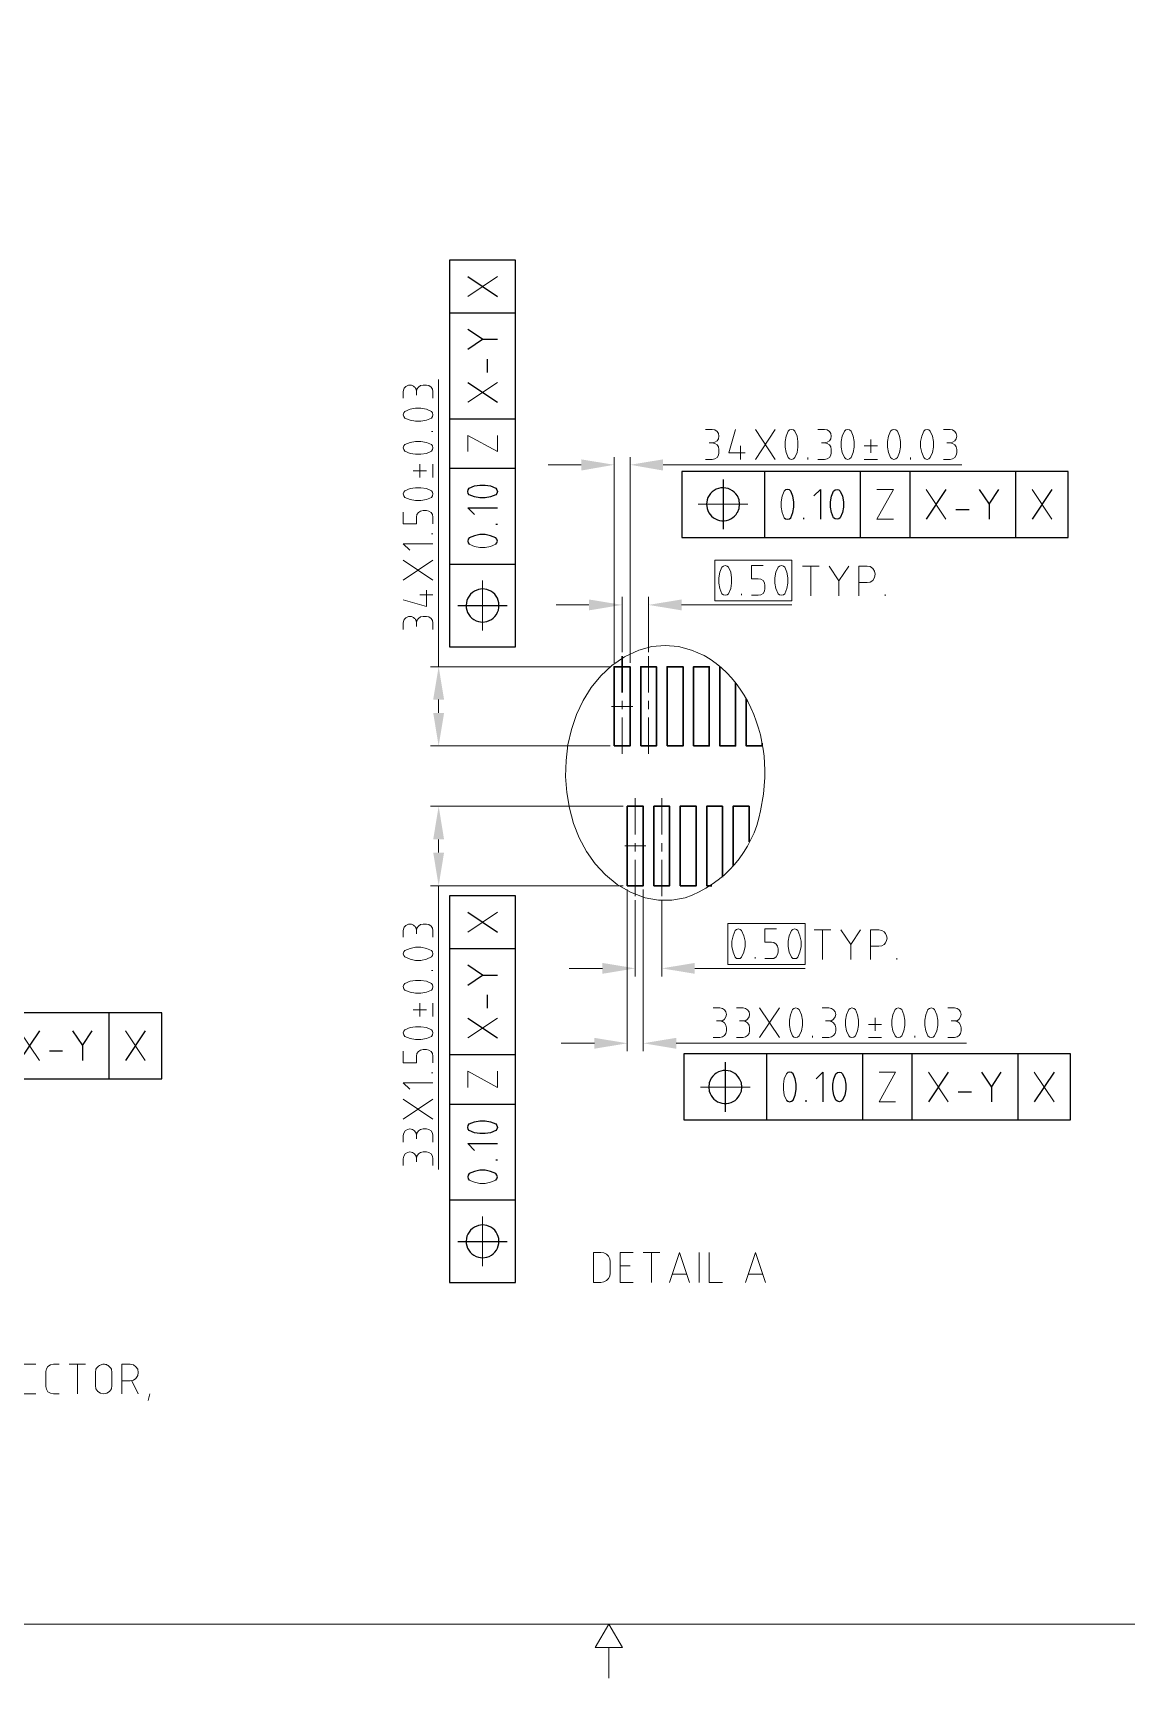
# Model space of a CAD drawing. Header units: inches. Extents: x 0 to 16.2, y 0 to 11.4.
# Drawn here: x 6.374 to 9.561, y 0.112 to 4.906 of the extents above; entities that cross this region are included whole.
import ezdxf

# ---------------------------------------------------------------- set-up
doc = ezdxf.new("R2010")
doc.units = ezdxf.units.IN
doc.header["$MEASUREMENT"] = 0
for name, color, linetype, lineweight in [('Color-7-Line_Weight-20', 7, 'Continuous', 20), ('Color-7-Line_Weight-25', 7, 'Continuous', 25), ('Color-7-Line_Weight-30', 7, 'Continuous', 30)]:
    doc.layers.add(name, color=color, linetype=linetype, lineweight=lineweight)
doc.layers.add('P2C-Hatch', color=7, linetype='Continuous')

msp = doc.modelspace()

# ---------------------------------------------------------------- hatches: boundary and pattern name
at = {"layer": 'P2C-Hatch', "transparency": 33554636}
for points in [[(7.9725, 3.6633), (7.9725, 3.6308), (8.0683, 3.6475)], [(8.2108, 3.6633), (8.2108, 3.6308), (8.115, 3.6475)], [(7.995, 3.255), (7.995, 3.2233), (8.0917, 3.2392)], [(8.265, 3.255), (8.265, 3.2233), (8.1683, 3.2392)], [(7.5408, 2.9633), (7.5725, 2.9633), (7.5567, 3.0592)], [(7.5408, 2.9242), (7.5725, 2.9242), (7.5567, 2.8283)], [(7.5408, 2.5558), (7.5725, 2.5558), (7.5567, 2.6525)], [(7.5408, 2.5175), (7.5725, 2.5175), (7.5567, 2.4208)], [(8.0342, 2.1958), (8.0342, 2.1642), (8.13, 2.18)], [(8.3033, 2.1958), (8.3033, 2.1642), (8.2075, 2.18)], [(8.0108, 1.9775), (8.0108, 1.9458), (8.1067, 1.9617)], [(8.2492, 1.9775), (8.2492, 1.9458), (8.1533, 1.9617)]]:
    msp.add_hatch(color=256, dxfattribs=at).paths.add_polyline_path(points)

# ---------------------------------------------------------------- linework, layer by layer
at = {"layer": 'Color-7-Line_Weight-20', "linetype": 'Continuous'}
for p, q in [((7.6417, 4.1383), (7.7283, 4.1958)), ((7.5567, 3.0592), (7.5567, 3.8958)), ((7.6417, 3.83), (7.7283, 3.8875)), ((7.54, 3.745), (7.5358, 3.745)), ((8.48, 3.75), (8.5375, 3.6633)), ((8.5375, 3.75), (8.48, 3.6633)), ((8.4367, 3.7025), (8.4367, 3.6633)), ((8.7975, 3.7025), (8.8358, 3.7025)), ((8.8167, 3.6825), (8.8167, 3.7217)), ((7.5017, 3.61), (7.5017, 3.6492)), ((7.54, 3.61), (7.54, 3.6492)), ((7.9725, 3.6475), (7.8758, 3.6475)), ((8.0683, 3.0708), (8.0683, 3.67)), ((8.115, 3.0708), (8.115, 3.67)), ((8.2108, 3.6475), (9.0825, 3.6475)), ((8.6333, 3.6633), (8.6333, 3.6683)), ((8.7975, 3.6633), (8.8358, 3.6633)), ((8.9325, 3.6633), (8.9325, 3.6683)), ((7.5208, 3.63), (7.4825, 3.63)), ((8.9783, 3.5758), (9.0358, 3.4892)), ((9.2867, 3.5758), (9.3442, 3.4892)), ((8.3133, 3.5325), (8.4583, 3.5325)), ((7.54, 3.4467), (7.5358, 3.4467)), ((7.4533, 3.3117), (7.54, 3.3692)), ((7.4533, 3.3692), (7.54, 3.3117)), ((7.685, 3.165), (7.685, 3.31)), ((8.6175, 3.3525), (8.6658, 3.3525)), ((8.6417, 3.2658), (8.6417, 3.3525)), ((8.7233, 3.3092), (8.7233, 3.2658)), ((7.5017, 3.2683), (7.54, 3.2683)), ((8.0917, 3.1017), (8.0917, 3.2625)), ((8.1683, 3.1017), (8.1683, 3.2625)), ((8.44, 3.2675), (8.44, 3.2717)), ((8.8583, 3.2658), (8.8583, 3.27)), ((7.995, 3.2392), (7.8992, 3.2392)), ((8.265, 3.2392), (8.5867, 3.2392)), ((8.1683, 3.09), (8.1683, 2.9842)), ((8.0567, 3.0592), (7.5333, 3.0592)), ((7.5567, 2.9242), (7.5567, 2.9633)), ((8.0608, 2.9433), (8.1225, 2.9433)), ((8.0917, 2.96), (8.0917, 2.935)), ((8.1683, 2.96), (8.1683, 2.935)), ((8.0917, 2.9108), (8.0917, 2.805)), ((8.1683, 2.9108), (8.1683, 2.805)), ((8.0567, 2.8283), (7.5333, 2.8283)), ((8.095, 2.6525), (7.5333, 2.6525)), ((8.13, 2.6758), (8.13, 2.57)), ((8.2075, 2.6758), (8.2075, 2.57)), ((7.5567, 2.5558), (7.5567, 2.5175)), ((8.13, 2.545), (8.13, 2.5208)), ((8.2075, 2.545), (8.2075, 2.5208)), ((8.0992, 2.5367), (8.1608, 2.5367)), ((8.13, 2.4967), (8.13, 2.39)), ((8.2075, 2.4967), (8.2075, 2.39)), ((8.095, 2.4208), (7.5333, 2.4208)), ((7.5567, 2.4208), (7.5567, 1.5942)), ((8.1067, 2.41), (8.1067, 1.9383)), ((8.1533, 2.41), (8.1533, 1.9383)), ((8.13, 2.3792), (8.13, 2.1567)), ((8.2075, 2.3792), (8.2075, 2.1567)), ((7.6417, 2.285), (7.7283, 2.3433)), ((8.6517, 2.2925), (8.7, 2.2925)), ((8.6758, 2.2058), (8.6758, 2.2925)), ((8.4792, 2.2083), (8.4792, 2.2125)), ((8.7583, 2.2492), (8.7583, 2.2058)), ((8.8925, 2.2058), (8.8925, 2.21)), ((7.54, 2.1742), (7.5358, 2.1742)), ((8.0342, 2.18), (7.9375, 2.18)), ((8.3033, 2.18), (8.625, 2.18)), ((7.5017, 2.04), (7.5017, 2.0783)), ((7.54, 2.04), (7.54, 2.0783)), ((8.4925, 2.065), (8.55, 1.9783)), ((8.55, 2.065), (8.4925, 1.9783)), ((7.5208, 2.0592), (7.4825, 2.0592)), ((7.6417, 1.9775), (7.7283, 2.035)), ((8.81, 2.0167), (8.8483, 2.0167)), ((8.8292, 1.9975), (8.8292, 2.0358)), ((6.335, 1.9983), (6.3925, 1.9117)), ((6.6433, 1.9983), (6.7008, 1.9117)), ((8.6467, 1.9783), (8.6467, 1.9833)), ((8.81, 1.9783), (8.8483, 1.9783)), ((8.945, 1.9783), (8.945, 1.9833)), ((8.0108, 1.9617), (7.9142, 1.9617)), ((8.2492, 1.9617), (9.0958, 1.9617)), ((7.54, 1.8758), (7.5358, 1.8758)), ((8.985, 1.8775), (9.0425, 1.7908)), ((9.2933, 1.8775), (9.3508, 1.7908)), ((8.32, 1.8342), (8.465, 1.8342)), ((7.4533, 1.7408), (7.54, 1.7992)), ((7.4533, 1.7992), (7.54, 1.7408)), ((7.685, 1.3125), (7.685, 1.4567)), ((8.1533, 1.3517), (8.2017, 1.3517)), ((8.1775, 1.265), (8.1775, 1.3517)), ((8.3167, 1.265), (8.3167, 1.3517)), ((8.115, 1.3133), (8.0858, 1.3133)), ((8.28, 1.2892), (8.2383, 1.2892)), ((8.5008, 1.2892), (8.46, 1.2892)), ((6.4792, 1.0267), (6.5267, 1.0267)), ((6.5033, 0.94), (6.5033, 1.0267)), ((6.6617, 0.9783), (6.6808, 0.94)), ((6.71, 0.9208), (6.715, 0.94)), ((8.0525, 0.2008), (8.0525, 0.1117))]:
    msp.add_line(p, q, dxfattribs=at)
for points in [[(15.8942, 0.2692), (15.8942, 11.1742), (0.25, 11.1742), (0.25, 0.2692)], [(7.5208, 3.7775), (7.505, 3.7742), (7.4892, 3.7742), (7.4733, 3.7775), (7.4583, 3.7833), (7.455, 3.7883), (7.4533, 3.7933), (7.455, 3.7992), (7.4583, 3.8033), (7.4733, 3.8092), (7.4892, 3.8125), (7.505, 3.8125), (7.5208, 3.8092), (7.5358, 3.8033), (7.5392, 3.7992), (7.54, 3.7933), (7.5392, 3.7883), (7.5358, 3.7833)], [(8.57, 3.6833), (8.5667, 3.6992), (8.5667, 3.715), (8.57, 3.7308), (8.5758, 3.7458), (8.58, 3.7492), (8.5858, 3.75), (8.5908, 3.7492), (8.595, 3.7458), (8.6017, 3.7308), (8.6042, 3.715), (8.6042, 3.6992), (8.6017, 3.6833), (8.595, 3.6683), (8.5908, 3.665), (8.5858, 3.6633), (8.58, 3.665), (8.5758, 3.6683)], [(8.7333, 3.6833), (8.73, 3.6992), (8.73, 3.715), (8.7333, 3.7308), (8.74, 3.7458), (8.7442, 3.7492), (8.7492, 3.75), (8.755, 3.7492), (8.7592, 3.7458), (8.765, 3.7308), (8.7683, 3.715), (8.7683, 3.6992), (8.765, 3.6833), (8.7592, 3.6683), (8.755, 3.665), (8.7492, 3.6633), (8.7442, 3.665), (8.74, 3.6683)], [(8.8683, 3.6833), (8.865, 3.6992), (8.865, 3.715), (8.8683, 3.7308), (8.8742, 3.7458), (8.8792, 3.7492), (8.8842, 3.75), (8.8892, 3.7492), (8.8942, 3.7458), (8.9, 3.7308), (8.9033, 3.715), (8.9033, 3.6992), (8.9, 3.6833), (8.8942, 3.6683), (8.8892, 3.665), (8.8842, 3.6633), (8.8792, 3.665), (8.8742, 3.6683)], [(8.965, 3.6833), (8.9617, 3.6992), (8.9617, 3.715), (8.965, 3.7308), (8.9708, 3.7458), (8.975, 3.7492), (8.9808, 3.75), (8.9858, 3.7492), (8.99, 3.7458), (8.9967, 3.7308), (8.9992, 3.715), (8.9992, 3.6992), (8.9967, 3.6833), (8.99, 3.6683), (8.9858, 3.665), (8.9808, 3.6633), (8.975, 3.665), (8.9708, 3.6683)], [(7.5208, 3.6808), (7.505, 3.6783), (7.4892, 3.6783), (7.4733, 3.6808), (7.4583, 3.6875), (7.455, 3.6917), (7.4533, 3.6967), (7.455, 3.7025), (7.4583, 3.7067), (7.4733, 3.7125), (7.4892, 3.7158), (7.505, 3.7158), (7.5208, 3.7125), (7.5358, 3.7067), (7.5392, 3.7025), (7.54, 3.6967), (7.5392, 3.6917), (7.5358, 3.6875)], [(7.5208, 3.5467), (7.505, 3.5433), (7.4892, 3.5433), (7.4733, 3.5467), (7.4583, 3.5525), (7.455, 3.5567), (7.4533, 3.5625), (7.455, 3.5675), (7.4583, 3.5717), (7.4733, 3.5783), (7.4892, 3.5808), (7.505, 3.5808), (7.5208, 3.5783), (7.5358, 3.5717), (7.5392, 3.5675), (7.54, 3.5625), (7.5392, 3.5567), (7.5358, 3.5525)], [(8.5867, 3.2508), (8.5867, 3.37), (8.3617, 3.37), (8.3617, 3.2508)], [(8.3767, 3.2867), (8.3733, 3.3025), (8.3733, 3.3183), (8.3767, 3.3342), (8.3825, 3.3492), (8.3867, 3.3525), (8.3925, 3.3542), (8.3975, 3.3525), (8.4017, 3.3492), (8.4083, 3.3342), (8.4108, 3.3183), (8.4108, 3.3025), (8.4083, 3.2867), (8.4017, 3.2717), (8.3975, 3.2683), (8.3925, 3.2675), (8.3867, 3.2683), (8.3825, 3.2717)], [(8.54, 3.2867), (8.5367, 3.3025), (8.5367, 3.3183), (8.54, 3.3342), (8.5467, 3.3492), (8.5508, 3.3525), (8.5558, 3.3542), (8.5617, 3.3525), (8.5658, 3.3492), (8.5717, 3.3342), (8.575, 3.3183), (8.575, 3.3025), (8.5717, 3.2867), (8.5658, 3.2717), (8.5617, 3.2683), (8.5558, 3.2675), (8.5508, 3.2683), (8.5467, 3.2717)], [(8.625, 2.1917), (8.625, 2.3108), (8.4, 2.3108), (8.4, 2.1917)], [(8.415, 2.2275), (8.4117, 2.2433), (8.4117, 2.2592), (8.415, 2.275), (8.4208, 2.29), (8.425, 2.2933), (8.4308, 2.295), (8.4358, 2.2933), (8.44, 2.29), (8.4467, 2.275), (8.45, 2.2592), (8.45, 2.2433), (8.4467, 2.2275), (8.44, 2.2125), (8.4358, 2.2092), (8.4308, 2.2083), (8.425, 2.2092), (8.4208, 2.2125)], [(8.5783, 2.2275), (8.5758, 2.2433), (8.5758, 2.2592), (8.5783, 2.275), (8.585, 2.29), (8.5892, 2.2933), (8.5942, 2.295), (8.6, 2.2933), (8.6042, 2.29), (8.61, 2.275), (8.6133, 2.2592), (8.6133, 2.2433), (8.61, 2.2275), (8.6042, 2.2125), (8.6, 2.2092), (8.5942, 2.2083), (8.5892, 2.2092), (8.585, 2.2125)], [(7.5208, 2.2067), (7.505, 2.2033), (7.4892, 2.2033), (7.4733, 2.2067), (7.4583, 2.2133), (7.455, 2.2175), (7.4533, 2.2225), (7.455, 2.2283), (7.4583, 2.2325), (7.4733, 2.2383), (7.4892, 2.2417), (7.505, 2.2417), (7.5208, 2.2383), (7.5358, 2.2325), (7.5392, 2.2283), (7.54, 2.2225), (7.5392, 2.2175), (7.5358, 2.2133)], [(7.5208, 2.1108), (7.505, 2.1075), (7.4892, 2.1075), (7.4733, 2.1108), (7.4583, 2.1167), (7.455, 2.1208), (7.4533, 2.1267), (7.455, 2.1317), (7.4583, 2.1358), (7.4733, 2.1425), (7.4892, 2.145), (7.505, 2.145), (7.5208, 2.1425), (7.5358, 2.1358), (7.5392, 2.1317), (7.54, 2.1267), (7.5392, 2.1208), (7.5358, 2.1167)], [(8.5825, 1.9975), (8.5792, 2.0133), (8.5792, 2.0292), (8.5825, 2.045), (8.5883, 2.06), (8.5925, 2.0633), (8.5983, 2.065), (8.6033, 2.0633), (8.6075, 2.06), (8.6142, 2.045), (8.6175, 2.0292), (8.6175, 2.0133), (8.6142, 1.9975), (8.6075, 1.9833), (8.6033, 1.9792), (8.5983, 1.9783), (8.5925, 1.9792), (8.5883, 1.9833)], [(8.7458, 1.9975), (8.7433, 2.0133), (8.7433, 2.0292), (8.7458, 2.045), (8.7525, 2.06), (8.7567, 2.0633), (8.7617, 2.065), (8.7675, 2.0633), (8.7717, 2.06), (8.7775, 2.045), (8.7808, 2.0292), (8.7808, 2.0133), (8.7775, 1.9975), (8.7717, 1.9833), (8.7675, 1.9792), (8.7617, 1.9783), (8.7567, 1.9792), (8.7525, 1.9833)], [(8.8808, 1.9975), (8.8775, 2.0133), (8.8775, 2.0292), (8.8808, 2.045), (8.8875, 2.06), (8.8917, 2.0633), (8.8967, 2.065), (8.9025, 2.0633), (8.9067, 2.06), (8.9125, 2.045), (8.9158, 2.0292), (8.9158, 2.0133), (8.9125, 1.9975), (8.9067, 1.9833), (8.9025, 1.9792), (8.8967, 1.9783), (8.8917, 1.9792), (8.8875, 1.9833)], [(8.9775, 1.9975), (8.9742, 2.0133), (8.9742, 2.0292), (8.9775, 2.045), (8.9833, 2.06), (8.9875, 2.0633), (8.9933, 2.065), (8.9983, 2.0633), (9.0025, 2.06), (9.0092, 2.045), (9.0125, 2.0292), (9.0125, 2.0133), (9.0092, 1.9975), (9.0025, 1.9833), (8.9983, 1.9792), (8.9933, 1.9783), (8.9875, 1.9792), (8.9833, 1.9833)], [(7.5208, 1.9758), (7.505, 1.9725), (7.4892, 1.9725), (7.4733, 1.9758), (7.4583, 1.9817), (7.455, 1.9858), (7.4533, 1.9917), (7.455, 1.9967), (7.4583, 2.0008), (7.4733, 2.0075), (7.4892, 2.01), (7.505, 2.01), (7.5208, 2.0075), (7.5358, 2.0008), (7.5392, 1.9967), (7.54, 1.9917), (7.5392, 1.9858), (7.5358, 1.9817)], [(8.0083, 1.265), (8.03, 1.265), (8.0383, 1.2667), (8.0458, 1.27), (8.0517, 1.2758), (8.0558, 1.2833), (8.0567, 1.2917), (8.0567, 1.325), (8.0558, 1.3333), (8.0517, 1.3408), (8.0458, 1.3467), (8.0383, 1.3508), (8.03, 1.3517), (8.0083, 1.3517)], [(6.5558, 1.0025), (6.5575, 1.0117), (6.5592, 1.0144), (6.5611, 1.0169), (6.5631, 1.0191), (6.5653, 1.021), (6.5676, 1.0226), (6.57, 1.0239), (6.5725, 1.0249), (6.575, 1.0257), (6.5776, 1.0261), (6.5802, 1.0263), (6.5828, 1.0262), (6.5854, 1.0258), (6.5879, 1.0251), (6.5904, 1.024), (6.5927, 1.0227), (6.595, 1.0211), (6.5971, 1.0192), (6.5991, 1.017), (6.6009, 1.0145), (6.6025, 1.0117), (6.6042, 1.0025), (6.6042, 0.9642), (6.6025, 0.9542), (6.5975, 0.9467), (6.5892, 0.9417), (6.58, 0.94), (6.5708, 0.9417), (6.5633, 0.9467), (6.5575, 0.9542), (6.5558, 0.9642)], [(8.0525, 0.2692), (8.0925, 0.2008), (8.0133, 0.2008)]]:
    msp.add_lwpolyline(points, close=True, dxfattribs=at)
for points in [[(7.4925, 3.8508), (7.4925, 3.8608), (7.4908, 3.8683), (7.4896, 3.8705), (7.4881, 3.8725), (7.4866, 3.8742), (7.4848, 3.8757), (7.483, 3.877), (7.4811, 3.878), (7.4791, 3.8788), (7.4771, 3.8794), (7.475, 3.8797), (7.4729, 3.8798), (7.4708, 3.8797), (7.4688, 3.8794), (7.4667, 3.8788), (7.4647, 3.878), (7.4628, 3.877), (7.461, 3.8757), (7.4593, 3.8742), (7.4577, 3.8725), (7.4563, 3.8705), (7.455, 3.8683), (7.4533, 3.8608), (7.4533, 3.8417)], [(7.4925, 3.8608), (7.4933, 3.8683), (7.4975, 3.8742), (7.5042, 3.8783), (7.5117, 3.88), (7.5208, 3.88), (7.5283, 3.8783), (7.535, 3.8742), (7.5392, 3.8683), (7.54, 3.8608), (7.54, 3.8417)], [(8.345, 3.7117), (8.3542, 3.7117), (8.3617, 3.7133), (8.3683, 3.7175), (8.3725, 3.7233), (8.3733, 3.7308), (8.3725, 3.7383), (8.3683, 3.745), (8.3617, 3.7492), (8.3542, 3.75), (8.335, 3.75)], [(8.4217, 3.75), (8.4025, 3.6825), (8.4508, 3.6825)], [(8.6725, 3.7117), (8.6817, 3.7117), (8.6892, 3.7133), (8.6958, 3.7175), (8.7, 3.7233), (8.7008, 3.7308), (8.7, 3.7383), (8.6958, 3.745), (8.6892, 3.7492), (8.6817, 3.75), (8.6625, 3.75)], [(9.0383, 3.7117), (9.0483, 3.7117), (9.055, 3.7133), (9.0617, 3.7175), (9.0658, 3.7233), (9.0675, 3.7308), (9.0658, 3.7383), (9.0617, 3.745), (9.055, 3.7492), (9.0483, 3.75), (9.0283, 3.75)], [(7.7283, 3.7333), (7.7283, 3.6858), (7.6417, 3.7333), (7.6417, 3.6858)], [(8.335, 3.6633), (8.3542, 3.6633), (8.3617, 3.665), (8.3683, 3.6692), (8.3725, 3.6758), (8.3733, 3.6825), (8.3733, 3.6925), (8.3725, 3.7), (8.3683, 3.7058), (8.3617, 3.71), (8.3542, 3.7117)], [(8.6625, 3.6633), (8.6817, 3.6633), (8.6892, 3.665), (8.6958, 3.6692), (8.7, 3.6758), (8.7008, 3.6825), (8.7008, 3.6925), (8.7, 3.7), (8.6958, 3.7058), (8.6892, 3.71), (8.6817, 3.7117)], [(9.0483, 3.7117), (9.055, 3.71), (9.0617, 3.7058), (9.0658, 3.7), (9.0675, 3.6925), (9.0675, 3.6825), (9.0658, 3.6758), (9.0617, 3.6692), (9.055, 3.665), (9.0483, 3.6633), (9.0283, 3.6633)], [(8.5642, 3.5708), (8.5583, 3.5558), (8.555, 3.54), (8.555, 3.5242), (8.5583, 3.5083), (8.5642, 3.4933)], [(8.8825, 3.4892), (8.8342, 3.4892), (8.8825, 3.5758), (8.8342, 3.5758)], [(7.4533, 3.5092), (7.4533, 3.4758), (7.4925, 3.4758), (7.4925, 3.495), (7.4933, 3.5025), (7.4975, 3.5083), (7.5042, 3.5125), (7.5117, 3.5142), (7.5208, 3.5142), (7.5283, 3.5125), (7.535, 3.5083), (7.5392, 3.5025), (7.54, 3.495), (7.54, 3.4758)], [(7.4725, 3.3983), (7.4533, 3.4175), (7.54, 3.4175)], [(7.6458, 3.4158), (7.6608, 3.4092), (7.6767, 3.4067), (7.6925, 3.4067), (7.7083, 3.4092), (7.7233, 3.4158)], [(8.5033, 3.3542), (8.4692, 3.3542), (8.4692, 3.315), (8.4883, 3.315), (8.4958, 3.3142), (8.5025, 3.31), (8.5067, 3.3033), (8.5075, 3.2958), (8.5075, 3.2867), (8.5067, 3.2792), (8.5025, 3.2725), (8.4958, 3.2683), (8.4883, 3.2675), (8.4692, 3.2675)], [(8.695, 3.3525), (8.7233, 3.3092), (8.7525, 3.3525)], [(8.7817, 3.2658), (8.7817, 3.3525), (8.8058, 3.3525), (8.815, 3.3508), (8.8225, 3.345), (8.8275, 3.3375), (8.8292, 3.3283), (8.8275, 3.3192), (8.8225, 3.3108), (8.815, 3.3058), (8.8058, 3.3042), (8.7817, 3.3042)], [(7.4533, 3.2542), (7.5208, 3.235), (7.5208, 3.2825)], [(7.4925, 3.1767), (7.4925, 3.1867), (7.4908, 3.1942), (7.4896, 3.1963), (7.4881, 3.1983), (7.4866, 3.2), (7.4848, 3.2015), (7.483, 3.2028), (7.4811, 3.2038), (7.4791, 3.2046), (7.4771, 3.2052), (7.475, 3.2055), (7.4729, 3.2057), (7.4708, 3.2056), (7.4688, 3.2052), (7.4667, 3.2046), (7.4647, 3.2038), (7.4628, 3.2028), (7.461, 3.2015), (7.4593, 3.2), (7.4577, 3.1983), (7.4563, 3.1964), (7.455, 3.1942), (7.4533, 3.1867), (7.4533, 3.1675)], [(7.4925, 3.1867), (7.4933, 3.1942), (7.4975, 3.2), (7.5042, 3.2042), (7.5117, 3.2058), (7.5208, 3.2058), (7.5283, 3.2042), (7.535, 3.2), (7.5392, 3.1942), (7.54, 3.1867), (7.54, 3.1675)], [(8.275, 2.3858), (8.2367, 2.3792), (8.1975, 2.3792), (8.1592, 2.3858), (8.1159, 2.4024), (8.0772, 2.4248), (8.0428, 2.4524), (8.0129, 2.4846), (7.9874, 2.5207), (7.9664, 2.5602), (7.9498, 2.6024), (7.9377, 2.6466), (7.93, 2.6922), (7.9268, 2.7387), (7.928, 2.7853), (7.9337, 2.8314), (7.9439, 2.8764), (7.9585, 2.9197), (7.9776, 2.9606), (8.0011, 2.9985), (8.0291, 3.0328), (8.0616, 3.0628), (8.0986, 3.0879), (8.14, 3.1075), (8.1783, 3.1175), (8.2175, 3.1208), (8.2558, 3.1175), (8.2942, 3.1075), (8.3308, 3.0917), (8.3487, 3.0807), (8.3657, 3.0687), (8.3817, 3.0555), (8.3967, 3.0413), (8.4108, 3.0262), (8.424, 3.0102), (8.4362, 2.9935), (8.4474, 2.976), (8.4577, 2.9579), (8.467, 2.9392), (8.4754, 2.92), (8.4828, 2.9003), (8.4892, 2.8804), (8.4947, 2.8601), (8.4993, 2.8396), (8.5028, 2.819), (8.5054, 2.7983), (8.5071, 2.7777), (8.5078, 2.7571), (8.5075, 2.7367), (8.5042, 2.6875), (8.495, 2.6392)], [(7.4925, 2.2808), (7.4925, 2.29), (7.4908, 2.2975), (7.4896, 2.2997), (7.4881, 2.3016), (7.4866, 2.3034), (7.4848, 2.3049), (7.483, 2.3061), (7.4811, 2.3072), (7.4791, 2.308), (7.4771, 2.3085), (7.475, 2.3089), (7.4729, 2.309), (7.4708, 2.3089), (7.4688, 2.3085), (7.4667, 2.308), (7.4647, 2.3072), (7.4628, 2.3061), (7.461, 2.3049), (7.4593, 2.3034), (7.4577, 2.3016), (7.4563, 2.2997), (7.455, 2.2975), (7.4533, 2.29), (7.4533, 2.2708)], [(7.4925, 2.29), (7.4933, 2.2975), (7.4975, 2.3033), (7.5042, 2.3075), (7.5117, 2.3092), (7.5208, 2.3092), (7.5283, 2.3075), (7.535, 2.3033), (7.5392, 2.2975), (7.54, 2.29), (7.54, 2.2708)], [(8.5417, 2.295), (8.5075, 2.295), (8.5075, 2.2567), (8.5267, 2.2567), (8.5342, 2.255), (8.5408, 2.2508), (8.545, 2.2442), (8.5467, 2.2367), (8.5467, 2.2275), (8.545, 2.22), (8.5408, 2.2133), (8.5342, 2.2092), (8.5267, 2.2083), (8.5075, 2.2083)], [(8.7292, 2.2925), (8.7583, 2.2492), (8.7867, 2.2925)], [(8.8158, 2.2058), (8.8158, 2.2925), (8.84, 2.2925), (8.8492, 2.29)], [(8.8158, 2.2442), (8.84, 2.2442), (8.8492, 2.2458)], [(8.3667, 2.0267), (8.3767, 2.0267), (8.3842, 2.0275), (8.39, 2.0317), (8.3942, 2.0383), (8.3958, 2.0458), (8.3942, 2.0533), (8.39, 2.0592), (8.3842, 2.0633), (8.3767, 2.065), (8.3575, 2.065)], [(8.4342, 2.0267), (8.4442, 2.0267), (8.4517, 2.0275), (8.4575, 2.0317), (8.4617, 2.0383), (8.4633, 2.0458), (8.4617, 2.0533), (8.4575, 2.0592), (8.4517, 2.0633), (8.4442, 2.065), (8.425, 2.065)], [(8.685, 2.0267), (8.6942, 2.0267), (8.7017, 2.0275), (8.7083, 2.0317), (8.7125, 2.0383), (8.7142, 2.0458), (8.7125, 2.0533), (8.7083, 2.0592), (8.7017, 2.0633), (8.6942, 2.065), (8.675, 2.065)], [(9.0508, 2.0267), (9.0608, 2.0267), (9.0683, 2.0275), (9.0742, 2.0317), (9.0783, 2.0383), (9.08, 2.0458), (9.0783, 2.0533), (9.0742, 2.0592), (9.0683, 2.0633), (9.0608, 2.065), (9.0417, 2.065)], [(8.3767, 2.0267), (8.3842, 2.025), (8.39, 2.0208), (8.3942, 2.0142), (8.3958, 2.0067), (8.3958, 1.9975), (8.3942, 1.99), (8.39, 1.9842), (8.3842, 1.98), (8.3767, 1.9783), (8.3575, 1.9783)], [(8.4442, 2.0267), (8.4517, 2.025), (8.4575, 2.0208), (8.4617, 2.0142), (8.4633, 2.0067), (8.4633, 1.9975), (8.4617, 1.99), (8.4575, 1.9842), (8.4517, 1.98), (8.4442, 1.9783), (8.425, 1.9783)], [(8.6942, 2.0267), (8.7017, 2.025), (8.7083, 2.0208), (8.7125, 2.0142), (8.7142, 2.0067), (8.7142, 1.9975), (8.7125, 1.99), (8.7083, 1.9842), (8.7017, 1.98), (8.6942, 1.9783), (8.675, 1.9783)], [(9.0608, 2.0267), (9.0683, 2.025), (9.0742, 2.0208), (9.0783, 2.0142), (9.08, 2.0067), (9.08, 1.9975), (9.0783, 1.99), (9.0742, 1.9842), (9.0683, 1.98), (9.0608, 1.9783), (9.0417, 1.9783)], [(7.4533, 1.9383), (7.4533, 1.905), (7.4925, 1.905), (7.4925, 1.9242), (7.4933, 1.9317), (7.4975, 1.9375), (7.5042, 1.9417), (7.5117, 1.9433), (7.5208, 1.9433), (7.5283, 1.9417), (7.535, 1.9375), (7.5392, 1.9317), (7.54, 1.9242), (7.54, 1.905)], [(7.7283, 1.8808), (7.7283, 1.8325), (7.6417, 1.8808), (7.6417, 1.8325)], [(8.5708, 1.8725), (8.5642, 1.8583), (8.5617, 1.8425), (8.5617, 1.8267), (8.5642, 1.8108), (8.5708, 1.7958)], [(8.8883, 1.7908), (8.8408, 1.7908), (8.8883, 1.8775), (8.8408, 1.8775)], [(7.4725, 1.8275), (7.4533, 1.8467), (7.54, 1.8467)], [(7.4925, 1.6833), (7.4925, 1.6925), (7.4908, 1.7), (7.4867, 1.7067), (7.48, 1.7108), (7.4725, 1.7125), (7.4658, 1.7108), (7.4592, 1.7067), (7.455, 1.7), (7.4533, 1.6925), (7.4533, 1.6733)], [(7.4925, 1.6925), (7.4933, 1.7), (7.4975, 1.7067), (7.5042, 1.7108), (7.5117, 1.7125), (7.5208, 1.7125), (7.5283, 1.7108), (7.535, 1.7067), (7.5392, 1.7), (7.54, 1.6925), (7.54, 1.6733)], [(7.4925, 1.6158), (7.4925, 1.625), (7.4908, 1.6325), (7.4867, 1.6392), (7.48, 1.6433), (7.4725, 1.645), (7.4658, 1.6433), (7.4592, 1.6392), (7.455, 1.6325), (7.4533, 1.625), (7.4533, 1.6058)], [(7.4925, 1.625), (7.4933, 1.6325), (7.4975, 1.6392), (7.5042, 1.6433), (7.5117, 1.645), (7.5208, 1.645), (7.5283, 1.6433), (7.535, 1.6392), (7.5392, 1.6325), (7.54, 1.625), (7.54, 1.6058)], [(7.6458, 1.5625), (7.6608, 1.5567), (7.6767, 1.5533), (7.6925, 1.5533), (7.7083, 1.5567), (7.7233, 1.5625)], [(8.1242, 1.3517), (8.0858, 1.3517), (8.0858, 1.265), (8.1242, 1.265)], [(8.23, 1.265), (8.2592, 1.3517), (8.2883, 1.265)], [(8.3842, 1.265), (8.3458, 1.265), (8.3458, 1.3517)], [(8.4517, 1.265), (8.4808, 1.3517), (8.51, 1.265)], [(6.3825, 1.0267), (6.3442, 1.0267), (6.3442, 0.94), (6.3825, 0.94)], [(6.45, 0.94), (6.4333, 0.94), (6.425, 0.9417), (6.4175, 0.9458), (6.4133, 0.9533), (6.4117, 0.9617), (6.4117, 1.005), (6.4133, 1.0133), (6.4175, 1.02), (6.425, 1.025), (6.4333, 1.0267), (6.45, 1.0267)], [(6.6333, 0.94), (6.6333, 1.0267), (6.6575, 1.0267), (6.6667, 1.0242), (6.6742, 1.0192), (6.6792, 1.0117), (6.6808, 1.0025), (6.6792, 0.9933), (6.6742, 0.985), (6.6667, 0.98), (6.6575, 0.9783), (6.6333, 0.9783)]]:
    msp.add_lwpolyline(points, dxfattribs=at)
for centre, radius, start, end in [((8.1687, 2.7003), 0.332, 288.6728, 349.3836), ((8.8399, 2.2679), 0.024, 292.8537, 67.1463)]:
    msp.add_arc(centre, radius, start, end, dxfattribs=at)
at = {"layer": 'Color-7-Line_Weight-25', "linetype": 'Continuous'}
for p, q in [((7.6417, 4.1958), (7.7283, 4.1383)), ((7.5883, 4.09), (7.7808, 4.09)), ((7.685, 4.0133), (7.7283, 4.0133)), ((7.6992, 3.9167), (7.6992, 3.955)), ((7.6417, 3.8875), (7.7283, 3.83)), ((7.5883, 3.7817), (7.7808, 3.7817)), ((7.5883, 3.6375), (7.7808, 3.6375)), ((8.3858, 3.6042), (8.3858, 3.46)), ((8.5067, 3.6283), (8.5067, 3.4358)), ((8.7858, 3.6283), (8.7858, 3.4358)), ((8.93, 3.6283), (8.93, 3.4358)), ((9.2383, 3.6283), (9.2383, 3.4358)), ((9.0358, 3.5758), (8.9783, 3.4892)), ((9.3442, 3.5758), (9.2867, 3.4892)), ((9.065, 3.5175), (9.1033, 3.5175)), ((9.1617, 3.5325), (9.1617, 3.4892)), ((7.7283, 3.4733), (7.7233, 3.4733)), ((8.6217, 3.4892), (8.6217, 3.4933)), ((7.5883, 3.3575), (7.7808, 3.3575)), ((7.6125, 3.2375), (7.7567, 3.2375)), ((7.6417, 2.3433), (7.7283, 2.285)), ((7.5883, 2.2375), (7.7808, 2.2375)), ((7.685, 2.16), (7.7283, 2.16)), ((7.6992, 2.0642), (7.6992, 2.1025)), ((6.595, 2.0508), (6.595, 1.8583)), ((7.6417, 2.035), (7.7283, 1.9775)), ((6.3925, 1.9983), (6.335, 1.9117)), ((6.7008, 1.9983), (6.6433, 1.9117)), ((6.4217, 1.94), (6.46, 1.94)), ((6.5183, 1.955), (6.5183, 1.9117)), ((7.5883, 1.9292), (7.7808, 1.9292)), ((8.5125, 1.9308), (8.5125, 1.7383)), ((8.7925, 1.9308), (8.7925, 1.7383)), ((8.9367, 1.9308), (8.9367, 1.7383)), ((9.245, 1.9308), (9.245, 1.7383)), ((8.3925, 1.9067), (8.3925, 1.7617)), ((9.0425, 1.8775), (8.985, 1.7908)), ((9.3508, 1.8775), (9.2933, 1.7908)), ((9.1683, 1.8342), (9.1683, 1.7908)), ((7.5883, 1.7842), (7.7808, 1.7842)), ((8.6283, 1.7908), (8.6283, 1.7958)), ((9.0717, 1.82), (9.11, 1.82)), ((7.7283, 1.6208), (7.7233, 1.6208)), ((7.5883, 1.505), (7.7808, 1.505)), ((7.6125, 1.3842), (7.7567, 1.3842))]:
    msp.add_line(p, q, dxfattribs=at)
for points in [[(7.5883, 3.1167), (7.7808, 3.1167), (7.7808, 4.2442), (7.5883, 4.2442)], [(8.2658, 3.4358), (9.3925, 3.4358), (9.3925, 3.6283), (8.2658, 3.6283)], [(7.7083, 3.5542), (7.6925, 3.5508), (7.6767, 3.5508), (7.6608, 3.5542), (7.6458, 3.56), (7.6425, 3.5642), (7.6417, 3.57), (7.6425, 3.575), (7.6458, 3.5792), (7.6608, 3.5858), (7.6767, 3.5883), (7.6925, 3.5883), (7.7083, 3.5858), (7.7233, 3.5792), (7.7267, 3.575), (7.7283, 3.57), (7.7267, 3.5642), (7.7233, 3.56)], [(8.7025, 3.5083), (8.6992, 3.5242), (8.6992, 3.54), (8.7025, 3.5558), (8.7083, 3.5708), (8.7125, 3.5742), (8.7183, 3.5758), (8.7233, 3.5742), (8.7275, 3.5708), (8.7342, 3.5558), (8.7375, 3.54), (8.7375, 3.5242), (8.7342, 3.5083), (8.7275, 3.4933), (8.7233, 3.49), (8.7183, 3.4892), (8.7125, 3.49), (8.7083, 3.4933)], [(7.5883, 1.2642), (7.7808, 1.2642), (7.7808, 2.3917), (7.5883, 2.3917)], [(5.6217, 1.8583), (6.7492, 1.8583), (6.7492, 2.0508), (5.6217, 2.0508)], [(8.2717, 1.7383), (9.3992, 1.7383), (9.3992, 1.9308), (8.2717, 1.9308)], [(8.7092, 1.8108), (8.7058, 1.8267), (8.7058, 1.8425), (8.7092, 1.8583), (8.715, 1.8725), (8.7192, 1.8767), (8.725, 1.8775), (8.73, 1.8767), (8.7342, 1.8725), (8.7408, 1.8583), (8.7442, 1.8425), (8.7442, 1.8267), (8.7408, 1.8108), (8.7342, 1.7958), (8.73, 1.7925), (8.725, 1.7908), (8.7192, 1.7925), (8.715, 1.7958)], [(7.7083, 1.7008), (7.6925, 1.6983), (7.6767, 1.6983), (7.6608, 1.7008), (7.6458, 1.7075), (7.6425, 1.7117), (7.6417, 1.7167), (7.6425, 1.7225), (7.6458, 1.7267), (7.6608, 1.7325), (7.6767, 1.7358), (7.6925, 1.7358), (7.7083, 1.7325), (7.7233, 1.7267), (7.7267, 1.7225), (7.7283, 1.7167), (7.7267, 1.7117), (7.7233, 1.7075)]]:
    msp.add_lwpolyline(points, close=True, dxfattribs=at)
for points in [[(7.6417, 3.9842), (7.685, 4.0133), (7.6417, 4.0417)], [(8.4275, 3.5083), (8.4325, 3.52), (8.4342, 3.5325), (8.4325, 3.545), (8.4275, 3.5567)], [(8.5642, 3.4933), (8.5683, 3.49), (8.5742, 3.4892), (8.5792, 3.49), (8.5833, 3.4933), (8.5892, 3.5083), (8.5925, 3.5242), (8.5925, 3.54), (8.5892, 3.5558), (8.5833, 3.5708), (8.5792, 3.5742), (8.5742, 3.5758), (8.5683, 3.5742), (8.5642, 3.5708)], [(8.6508, 3.5567), (8.67, 3.5758), (8.67, 3.4892)], [(9.1325, 3.5758), (9.1617, 3.5325), (9.19, 3.5758)], [(7.6608, 3.5025), (7.6417, 3.5217), (7.7283, 3.5217)], [(8.3392, 3.545), (8.3375, 3.5325), (8.3392, 3.52), (8.3413, 3.514)], [(7.7233, 3.4158), (7.7267, 3.42), (7.7283, 3.425), (7.7267, 3.4308), (7.7233, 3.435), (7.7083, 3.4408), (7.6925, 3.4442), (7.6767, 3.4442), (7.6608, 3.4408), (7.6458, 3.435), (7.6425, 3.4308), (7.6417, 3.425), (7.6425, 3.42), (7.6458, 3.4158)], [(7.7092, 3.2792), (7.6975, 3.2842), (7.685, 3.2858), (7.6725, 3.2842), (7.6608, 3.2792)], [(7.6725, 3.1908), (7.685, 3.1892), (7.6975, 3.1908)], [(7.6417, 2.1308), (7.685, 2.16), (7.6417, 2.1892)], [(6.4892, 1.9983), (6.5183, 1.955), (6.5467, 1.9983)], [(8.5708, 1.7958), (8.575, 1.7925), (8.58, 1.7908), (8.5858, 1.7925), (8.59, 1.7958), (8.5958, 1.8108), (8.5992, 1.8267), (8.5992, 1.8425), (8.5958, 1.8583), (8.59, 1.8725), (8.5858, 1.8767), (8.58, 1.8775), (8.575, 1.8767), (8.5708, 1.8725)], [(8.6575, 1.8583), (8.6767, 1.8775), (8.6767, 1.7908)], [(9.1392, 1.8775), (9.1683, 1.8342), (9.1967, 1.8775)], [(8.3458, 1.8467), (8.3442, 1.8342), (8.3458, 1.8217), (8.3479, 1.8157)], [(8.4342, 1.81), (8.4392, 1.8217), (8.4408, 1.8342), (8.4392, 1.8467), (8.4342, 1.8583)], [(7.6608, 1.6492), (7.6417, 1.6692), (7.7283, 1.6692)], [(7.7233, 1.5625), (7.7267, 1.5667), (7.7283, 1.5725), (7.7267, 1.5775), (7.7233, 1.5817), (7.7083, 1.5883), (7.6925, 1.5917), (7.6767, 1.5917), (7.6608, 1.5883), (7.6458, 1.5817), (7.6425, 1.5775), (7.6417, 1.5725), (7.6425, 1.5667), (7.6458, 1.5625)], [(7.7092, 1.4258), (7.6975, 1.4308), (7.685, 1.4325), (7.6725, 1.4308), (7.6608, 1.4258)], [(7.6725, 1.3383), (7.685, 1.3367), (7.6975, 1.3383)]]:
    msp.add_lwpolyline(points, dxfattribs=at)
for centre, radius, start, end in [((8.3858, 3.5319), 0.0485, 30.6985, 164.3491), ((8.3858, 3.5324), 0.0481, 202.3823, 330.0529), ((7.685, 3.2374), 0.0482, 120.0379, 255.0092), ((7.6839, 3.2376), 0.0487, 286.2081, 58.7438), ((8.3924, 1.8342), 0.0482, 30.038, 165.0096), ((8.3925, 1.834), 0.0481, 202.3822, 330.053), ((7.6846, 1.3845), 0.0477, 119.8952, 255.2935), ((7.6844, 1.3846), 0.0481, 285.7738, 59.0364)]:
    msp.add_arc(centre, radius, start, end, dxfattribs=at)
at = {"layer": 'Color-7-Line_Weight-30', "linetype": 'Continuous'}
msp.add_line((8.0917, 3.09), (8.0917, 2.9842), dxfattribs=at)
for points in [[(8.0683, 2.8283), (8.115, 2.8283), (8.115, 3.0592), (8.0683, 3.0592)], [(8.1458, 2.8283), (8.1917, 2.8283), (8.1917, 3.0592), (8.1458, 3.0592)], [(8.2225, 2.8283), (8.2692, 2.8283), (8.2692, 3.0592), (8.2225, 3.0592)], [(8.3, 2.8283), (8.3458, 2.8283), (8.3458, 3.0592), (8.3, 3.0592)], [(8.1067, 2.4208), (8.1533, 2.4208), (8.1533, 2.6525), (8.1067, 2.6525)], [(8.1842, 2.4208), (8.23, 2.4208), (8.23, 2.6525), (8.1842, 2.6525)], [(8.2608, 2.4208), (8.3075, 2.4208), (8.3075, 2.6525), (8.2608, 2.6525)]]:
    msp.add_lwpolyline(points, close=True, dxfattribs=at)
for points in [[(8.3775, 3.0592), (8.3767, 3.0592), (8.3767, 2.8283), (8.4225, 2.8283), (8.4225, 3.0117)], [(8.5, 2.8358), (8.5, 2.8283), (8.4533, 2.8283), (8.4533, 2.965)], [(8.3842, 2.4458), (8.3842, 2.6525), (8.3383, 2.6525), (8.3383, 2.4208), (8.3533, 2.4208)], [(8.4617, 2.5483), (8.4617, 2.6525), (8.415, 2.6525), (8.415, 2.4775)]]:
    msp.add_lwpolyline(points, dxfattribs=at)

doc.saveas('drawing.dxf')
